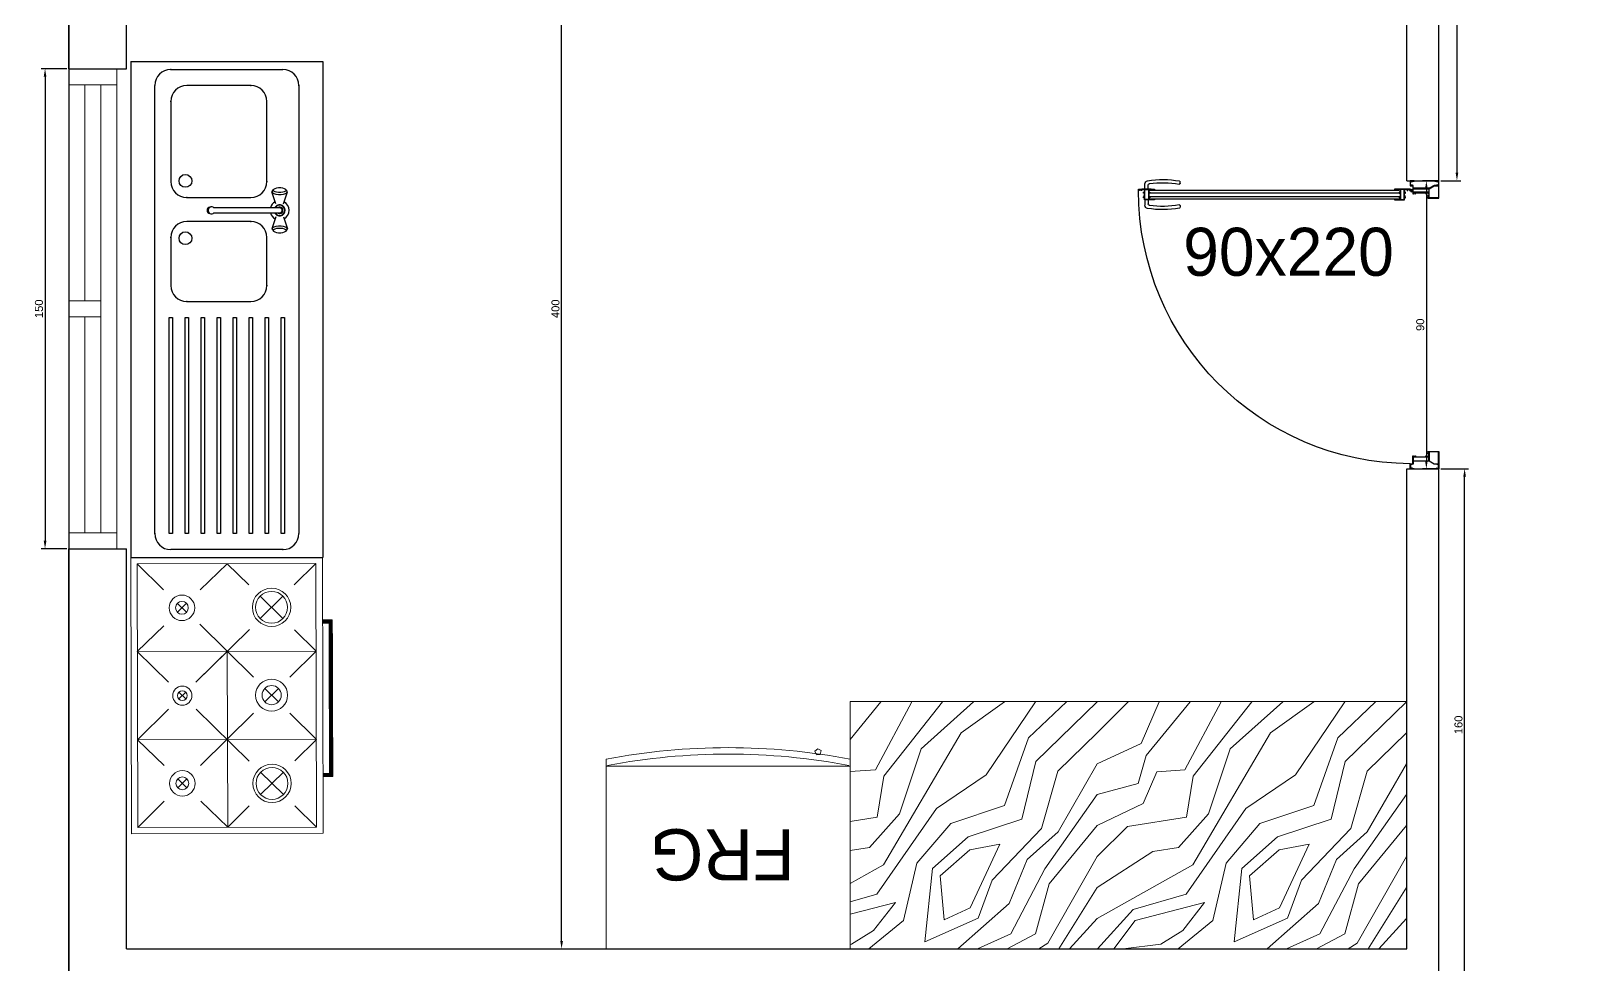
# Model space of a CAD drawing. Header units: millimetres. Extents: x -3817 to 5248, y 289 to 3424.
# Drawn here: x 1552.4 to 2037.2, y 1747.1 to 2038.9 of the extents above; entities that cross this region are included whole.
import ezdxf

# ---------------------------------------------------------------- set-up
doc = ezdxf.new("R2010")
doc.units = ezdxf.units.MM
for name, color, linetype, lineweight in [('1 Amenagament', 8, 'Continuous', 9), ('1 FENETRES', 191, 'Continuous', 15), ('1 Porte', 30, 'Continuous', 25), ('AMENAGEMENT', 8, 'Continuous', 9), ('FENETRE', 191, 'Continuous', 5), ('PORTES', 30, 'Continuous', 25), ('SANITAIRES', 4, 'Continuous', 25)]:
    doc.layers.add(name, color=color, linetype=linetype, lineweight=lineweight)
doc.styles.add('GENERATED_STYLE_2', font='GOTHIC.TTF')
doc.styles.get("Standard").update_dxf_attribs({"font": 'arial.ttf'})
doc.dimstyles.new('ISO-25', dxfattribs={"dimtxt": 2.5, "dimasz": 2.5, "dimexe": 1.25, "dimexo": 0.625, "dimtad": 1, "dimtxsty": 'Standard', "dimcen": 2.5, "dimadec": 0, "dimazin": 0, "dimtfac": 1, "dimtmove": 0, "dimatfit": 3, "dimfxl": 1, "dimarcsym": 0})

# ---------------------------------------------------------------- blocks, each defined once
blk = doc.blocks.new('gf')
at = {"layer": '1 Porte', "ltscale": 3}
for p, q in [((-96.5316, -38.6274), (-96.5127, -38.6086)), ((-96.519, -38.6149), (-96.5294, -38.6045)), ((-96.5249, -38.6246), (-97.0161, -39.1159)), ((-97.0101, -39.122), (-96.5188, -38.6307)), ((-97.0028, -39.1293), (-96.5115, -38.638)), ((-96.9986, -39.1335), (-96.5073, -38.6422)), ((-96.5253, -38.6212), (-96.533, -38.6134)), ((-96.504, -38.6424), (-96.4963, -38.6502)), ((-96.4977, -38.6362), (-96.4873, -38.6466)), ((-96.5995, -38.6726), (-96.6026, -38.6695)), ((-96.5556, -38.7166), (-96.5526, -38.7197)), ((-97.0644, -39.1272), (-97.0563, -39.119)), ((-97.0635, -39.1281), (-97.0644, -39.1272)), ((-97.0593, -39.124), (-97.0635, -39.1281)), ((-97.0584, -39.1249), (-97.0593, -39.124)), ((-97.0563, -39.1209), (-97.0584, -39.123)), ((-97.0584, -39.123), (-97.0574, -39.124)), ((-97.0574, -39.124), (-97.0584, -39.1249)), ((-97.0563, -39.119), (-97.0462, -39.1291)), ((-97.0481, -39.1291), (-97.0563, -39.1209)), ((-97.0462, -39.1291), (-97.0514, -39.1342)), ((-97.0502, -39.1312), (-97.0481, -39.1291)), ((-97.1128, -39.1756), (-97.1047, -39.1674)), ((-97.1037, -39.1684), (-97.1079, -39.1725)), ((-97.1047, -39.1674), (-97.1037, -39.1684)), ((-97.0946, -39.1756), (-97.0792, -39.1715)), ((-97.0792, -39.1715), (-97.0475, -39.1399)), ((-97.0465, -39.1408), (-97.0773, -39.1715)), ((-97.0773, -39.1715), (-97.0704, -39.1785)), ((-97.0704, -39.1785), (-97.0396, -39.1477)), ((-97.0433, -39.1533), (-97.0646, -39.1746)), ((-97.0532, -39.1342), (-97.0512, -39.1322)), ((-97.0475, -39.1399), (-97.0532, -39.1342)), ((-97.0521, -39.1312), (-97.0512, -39.1303)), ((-97.0512, -39.1322), (-97.0521, -39.1312)), ((-97.0514, -39.1342), (-97.0359, -39.1497)), ((-97.0512, -39.1303), (-97.0502, -39.1312)), ((-97.0512, -39.1322), (-97.0512, -39.1322)), ((-97.0396, -39.1477), (-97.0465, -39.1408)), ((-97.0414, -39.1552), (-97.0433, -39.1533)), ((-97.0387, -39.1487), (-97.0425, -39.1525)), ((-97.0387, -39.1487), (-97.0425, -39.1525)), ((-97.0425, -39.1525), (-97.0415, -39.1534)), ((-97.0375, -39.1437), (-97.042, -39.1391)), ((-97.042, -39.1437), (-97.0375, -39.1391)), ((-97.0415, -39.1534), (-97.0406, -39.1525)), ((-97.0397, -39.1535), (-97.0414, -39.1552)), ((-97.0406, -39.1525), (-97.0397, -39.1535)), ((-97.0403, -39.1363), (-97.0375, -39.1391)), ((-97.0377, -39.1496), (-97.0387, -39.1487)), ((-97.0387, -39.1487), (-97.0387, -39.1487)), ((-97.0387, -39.1506), (-97.0377, -39.1496)), ((-97.0377, -39.1515), (-97.0387, -39.1506)), ((-97.0359, -39.1497), (-97.0377, -39.1515)), ((-97.0356, -39.1372), (-97.0375, -39.1391)), ((-96.9969, -39.1319), (-97.0014, -39.1363)), ((-97.0786, -39.2098), (-97.1128, -39.1756)), ((-97.1088, -39.1735), (-97.1109, -39.1756)), ((-97.1109, -39.1756), (-97.1028, -39.1838)), ((-97.1079, -39.1744), (-97.1088, -39.1735)), ((-97.1079, -39.1725), (-97.1069, -39.1735)), ((-97.1069, -39.1735), (-97.1079, -39.1744)), ((-97.1028, -39.1838), (-97.1006, -39.1816)), ((-97.1016, -39.1807), (-97.1006, -39.1797)), ((-97.1006, -39.1816), (-97.1016, -39.1807)), ((-97.1006, -39.1797), (-97.0997, -39.1807)), ((-97.0997, -39.1807), (-97.0946, -39.1756)), ((-97.0569, -39.1882), (-97.0786, -39.2098)), ((-97.0655, -39.1755), (-97.0694, -39.1794)), ((-97.0694, -39.1794), (-97.0685, -39.1803)), ((-97.0685, -39.1803), (-97.0675, -39.1794)), ((-97.0675, -39.1794), (-97.0666, -39.1803)), ((-97.0666, -39.1803), (-97.0675, -39.1813)), ((-97.0675, -39.1813), (-97.0639, -39.1849)), ((-97.0636, -39.1773), (-97.0655, -39.1755)), ((-97.0646, -39.1746), (-97.0636, -39.1756)), ((-97.0639, -39.1849), (-97.062, -39.1831)), ((-97.0636, -39.1756), (-97.0627, -39.1747)), ((-97.0618, -39.1756), (-97.0636, -39.1773)), ((-97.062, -39.1849), (-97.0629, -39.1859)), ((-97.0629, -39.1859), (-97.0597, -39.1891)), ((-97.0627, -39.1747), (-97.0618, -39.1756)), ((-97.062, -39.1831), (-97.062, -39.1831)), ((-97.062, -39.1831), (-97.0601, -39.1849)), ((-97.061, -39.1859), (-97.062, -39.1849)), ((-97.0601, -39.1849), (-97.061, -39.1859)), ((-97.0597, -39.1872), (-97.0588, -39.1863)), ((-97.0588, -39.1882), (-97.0597, -39.1872)), ((-97.0597, -39.1891), (-97.0588, -39.1882)), ((-97.0588, -39.1863), (-97.0569, -39.1882)), ((-96.5597, -39.6853), (-96.5814, -39.707)), ((-96.5607, -39.6882), (-96.5597, -39.6872)), ((-96.5574, -39.6914), (-96.5607, -39.6882)), ((-96.5578, -39.6872), (-96.5597, -39.6853)), ((-96.5597, -39.6872), (-96.5588, -39.6882)), ((-96.5588, -39.6882), (-96.5578, -39.6872)), ((-96.5565, -39.6885), (-96.5574, -39.6895)), ((-96.5574, -39.6895), (-96.5565, -39.6904)), ((-96.5546, -39.6904), (-96.5565, -39.6885)), ((-96.55, -39.6988), (-96.5193, -39.6681)), ((-96.5249, -39.6718), (-96.5461, -39.693)), ((-96.5123, -39.675), (-96.5431, -39.7057)), ((-96.5431, -39.7076), (-96.5114, -39.676)), ((-96.525, -39.6682), (-96.5267, -39.6699)), ((-96.5267, -39.6699), (-96.5249, -39.6718)), ((-96.5241, -39.6691), (-96.525, -39.6682)), ((-96.5249, -39.67), (-96.5241, -39.6691)), ((-96.524, -39.6709), (-96.5249, -39.67)), ((-96.5202, -39.6671), (-96.524, -39.6709)), ((-96.5202, -39.6671), (-96.524, -39.6709)), ((-96.5212, -39.6644), (-96.523, -39.6662)), ((-96.523, -39.6662), (-96.5221, -39.6671)), ((-96.5221, -39.6671), (-96.5211, -39.6662)), ((-96.5058, -39.6798), (-96.5212, -39.6644)), ((-96.5211, -39.6662), (-96.5202, -39.6671)), ((-96.5202, -39.6671), (-96.5202, -39.6671)), ((-96.5193, -39.6681), (-96.5123, -39.675)), ((-96.5114, -39.676), (-96.5057, -39.6816)), ((-96.5006, -39.6747), (-96.5058, -39.6798)), ((-96.5057, -39.6816), (-96.5037, -39.6796)), ((-96.5037, -39.6796), (-96.5037, -39.6796)), ((-96.5037, -39.6796), (-96.5028, -39.6806)), ((-96.5028, -39.6806), (-96.5018, -39.6796)), ((-96.5027, -39.6787), (-96.5006, -39.6766)), ((-96.5018, -39.6796), (-96.5027, -39.6787)), ((-96.4905, -39.6847), (-96.5006, -39.6747)), ((-96.5006, -39.6766), (-96.4924, -39.6847)), ((-96.4955, -39.6878), (-96.4997, -39.692)), ((-96.4987, -39.6929), (-96.4905, -39.6847)), ((-96.4955, -39.6859), (-96.4965, -39.6869)), ((-96.4965, -39.6869), (-96.4955, -39.6878)), ((-96.4946, -39.6869), (-96.4955, -39.6859)), ((-96.4924, -39.6847), (-96.4946, -39.6869)), ((-96.5814, -39.707), (-96.5471, -39.7413)), ((-96.5565, -39.6904), (-96.5574, -39.6914)), ((-96.5565, -39.6923), (-96.5546, -39.6904)), ((-96.5528, -39.696), (-96.5565, -39.6923)), ((-96.5553, -39.7312), (-96.5532, -39.7291)), ((-96.5471, -39.7394), (-96.5553, -39.7312)), ((-96.5546, -39.6904), (-96.5546, -39.6904)), ((-96.5532, -39.7291), (-96.5522, -39.73)), ((-96.5519, -39.695), (-96.5528, -39.696)), ((-96.5522, -39.7281), (-96.5471, -39.723)), ((-96.5513, -39.7291), (-96.5522, -39.7281)), ((-96.5522, -39.73), (-96.5513, -39.7291)), ((-96.551, -39.696), (-96.5519, -39.695)), ((-96.5519, -39.6969), (-96.551, -39.696)), ((-96.551, -39.6979), (-96.5519, -39.6969)), ((-96.547, -39.6939), (-96.551, -39.6979)), ((-96.5431, -39.7057), (-96.55, -39.6988)), ((-96.5472, -39.6903), (-96.5489, -39.692)), ((-96.5489, -39.692), (-96.547, -39.6939)), ((-96.5462, -39.6912), (-96.5472, -39.6903)), ((-96.5471, -39.6921), (-96.5462, -39.6912)), ((-96.5461, -39.693), (-96.5471, -39.6921)), ((-96.5471, -39.723), (-96.5431, -39.7076)), ((-96.5399, -39.7322), (-96.5441, -39.7363)), ((-96.539, -39.7331), (-96.5399, -39.7322)), ((-96.4997, -39.692), (-96.4987, -39.6929)), ((-96.5471, -39.7413), (-96.539, -39.7331)), ((-96.545, -39.7373), (-96.5471, -39.7394)), ((-96.545, -39.7354), (-96.5459, -39.7363)), ((-96.5459, -39.7363), (-96.545, -39.7373)), ((-96.5441, -39.7363), (-96.545, -39.7354))]:
    blk.add_line(p, q, dxfattribs=at)
for points in [[(-96.5175, -38.6541), (-96.5167, -38.6549), (-96.4968, -38.6351), (-96.5009, -38.6311), (-96.499, -38.6292), (-96.5009, -38.6273), (-96.5018, -38.6282), (-96.5009, -38.6292), (-96.5018, -38.6301), (-96.5043, -38.6277), (-96.5033, -38.6267), (-96.5043, -38.6258), (-96.5052, -38.6267), (-96.511, -38.6209), (-96.5101, -38.6199), (-96.5091, -38.6209), (-96.5082, -38.6199), (-96.51, -38.6181), (-96.5119, -38.62), (-96.5171, -38.6148), (-96.5171, -38.6148), (-96.5122, -38.61), (-96.5103, -38.6119), (-96.5084, -38.61), (-96.5094, -38.6091), (-96.5103, -38.61), (-96.5113, -38.6091), (-96.5064, -38.6042), (-96.5055, -38.6052), (-96.5064, -38.6061), (-96.5055, -38.607), (-96.5036, -38.6052), (-96.5055, -38.6033), (-96.5064, -38.6023), (-96.5379, -38.6337), (-96.5369, -38.6347), (-96.5294, -38.6272), (-96.5285, -38.6281), (-96.5274, -38.627), (-96.5283, -38.6261)], [(-96.5285, -38.6262), (-96.5259, -38.6236), (-96.5207, -38.6288), (-96.5226, -38.6307), (-96.5208, -38.6325), (-96.5198, -38.6316), (-96.5208, -38.6306), (-96.5198, -38.6297), (-96.5116, -38.638), (-96.5106, -38.6389), (-96.5116, -38.6398), (-96.5125, -38.6389), (-96.5134, -38.6398), (-96.5116, -38.6417), (-96.5097, -38.6398), (-96.5065, -38.643), (-96.5091, -38.6456), (-96.51, -38.6448), (-96.5109, -38.6457), (-96.51, -38.6466), (-96.51, -38.6466), (-96.5175, -38.6541)], [(-96.9885, -39.1252), (-96.9877, -39.1261), (-97.0075, -39.1459), (-97.0116, -39.1419), (-97.0135, -39.1437), (-97.0154, -39.1419), (-97.0144, -39.1409), (-97.0135, -39.1419), (-97.0125, -39.1409), (-97.015, -39.1385), (-97.0159, -39.1394), (-97.0169, -39.1385), (-97.0159, -39.1375), (-97.0218, -39.1317), (-97.0227, -39.1326), (-97.0218, -39.1336), (-97.0227, -39.1345), (-97.0245, -39.1327), (-97.0226, -39.1308), (-97.0278, -39.1257), (-97.0278, -39.1257), (-97.0326, -39.1305), (-97.0307, -39.1324), (-97.0326, -39.1343), (-97.0336, -39.1333), (-97.0326, -39.1324), (-97.0336, -39.1314), (-97.0384, -39.1363), (-97.0375, -39.1372), (-97.0365, -39.1363), (-97.0356, -39.1372), (-97.0375, -39.1391), (-97.0394, -39.1372), (-97.0403, -39.1363), (-97.0089, -39.1049), (-97.0079, -39.1058), (-97.0154, -39.1133), (-97.0145, -39.1143), (-97.0156, -39.1153), (-97.0165, -39.1144)], [(-97.0164, -39.1143), (-97.019, -39.1169), (-97.0138, -39.122), (-97.0119, -39.1201), (-97.0101, -39.122), (-97.0111, -39.1229), (-97.012, -39.122), (-97.0129, -39.1229), (-97.0047, -39.1312), (-97.0037, -39.1321), (-97.0028, -39.1312), (-97.0037, -39.1302), (-97.0028, -39.1293), (-97.0009, -39.1312), (-97.0028, -39.1331), (-96.9996, -39.1363), (-96.997, -39.1337), (-96.9979, -39.1328), (-96.9969, -39.1319), (-96.9961, -39.1327), (-96.9961, -39.1327), (-96.9885, -39.1252)]]:
    blk.add_lwpolyline(points, dxfattribs=at)
for points in [[(-96.5249, -38.6227), (-96.5056, -38.6421), (-96.4986, -38.6352), (-96.518, -38.6158)], [(-97.0199, -39.1178), (-97.0005, -39.1372), (-97.0075, -39.1441), (-97.0268, -39.1247)], [(-97.1018, -39.1847), (-97.0786, -39.208), (-97.0607, -39.19), (-97.0782, -39.1725), (-97.0935, -39.1764)], [(-96.5563, -39.7303), (-96.5795, -39.707), (-96.5616, -39.6891), (-96.544, -39.7067), (-96.5479, -39.7219)]]:
    blk.add_lwpolyline(points, close=True, dxfattribs=at)
blk.add_circle((-97.0397, -39.1414), 0.0032, dxfattribs=at)
for centre, radius, start, end in [((-96.3809, -38.8224), 0.2711, 126.1688, 144.9376), ((-96.5357, -38.6107), 0.00889, 44.9431, 126.1688), ((-96.5362, -38.6165), 0.00444, 44.9431, 127.2808), ((-96.3746, -38.8287), 0.2711, 127.2808, 144.7734), ((-96.4994, -38.6533), 0.00444, 322.6053, 44.9431), ((-96.4936, -38.6529), 0.00889, 323.7174, 44.9431), ((-96.601, -38.668), 0.00222, 144.9376, 224.9431), ((-96.5979, -38.6711), 0.00222, 224.9431, 324.7734), ((-96.7113, -38.4914), 0.2711, 305.1127, 322.6053), ((-96.705, -38.4977), 0.2711, 304.9486, 323.7174), ((-96.5541, -38.715), 0.00222, 125.1127, 224.9431), ((-96.551, -38.7181), 0.00222, 224.9431, 304.9486)]:
    blk.add_arc(centre, radius, start, end, dxfattribs=at)
at = {"layer": '1 Porte'}
blk.add_arc((-97.0397, -39.1414), 0.7583, 315.3058, 45.0055, dxfattribs=at)
blk = doc.blocks.new('ghtrfgh')
at = {"layer": 'SANITAIRES'}
for p, q in [((9964.55, 4310.26), (9964.55, 4155.26)), ((9964.55, 4310.26), (10024.55, 4310.26)), ((10024.55, 4310.26), (10024.55, 4155.26)), ((9977.05, 4307.76), (10012.05, 4307.76)), ((9972.05, 4162.76), (9972.05, 4302.76)), ((10002.05, 4302.76), (9982.05, 4302.76)), ((10017.05, 4302.76), (10017.05, 4162.76)), ((9977.05, 4297.76), (9977.05, 4272.76)), ((10007.05, 4272.76), (10007.05, 4297.76)), ((9982.05, 4267.76), (10002.05, 4267.76)), ((10008.8, 4269.8), (10008.65, 4269.51)), ((10008.65, 4269.51), (10008.8, 4269.23)), ((10009.85, 4265.77), (10008.65, 4269.51)), ((10008.8, 4269.8), (10009.17, 4270.31)), ((10008.8, 4269.23), (10009.21, 4268.99)), ((10009.17, 4270.31), (10009.05, 4270.08)), ((10009.05, 4270.08), (10009.17, 4269.84)), ((10009.52, 4270.52), (10009.17, 4270.31)), ((10009.17, 4269.84), (10009.52, 4269.64)), ((10009.21, 4268.99), (10009.85, 4268.8)), ((10010.05, 4270.67), (10009.52, 4270.52)), ((10009.52, 4269.64), (10010.05, 4269.49)), ((10009.85, 4268.8), (10010.64, 4268.71)), ((10010.71, 4270.75), (10010.05, 4270.67)), ((10010.05, 4269.49), (10010.71, 4269.4)), ((10010.64, 4268.71), (10011.47, 4268.71)), ((10011.4, 4270.75), (10010.71, 4270.75)), ((10010.71, 4269.4), (10011.4, 4269.4)), ((10012.05, 4270.67), (10011.4, 4270.75)), ((10011.4, 4269.4), (10012.05, 4269.49)), ((10011.47, 4268.71), (10012.25, 4268.8)), ((10012.59, 4270.52), (10012.05, 4270.67)), ((10012.05, 4269.49), (10012.59, 4269.64)), ((10012.25, 4268.8), (10012.89, 4268.99)), ((10012.26, 4265.77), (10013.45, 4269.51)), ((10012.93, 4270.31), (10012.59, 4270.52)), ((10012.59, 4269.64), (10012.93, 4269.84)), ((10012.89, 4268.99), (10013.31, 4269.23)), ((10013.05, 4270.08), (10012.93, 4270.31)), ((10013.31, 4269.8), (10012.93, 4270.31)), ((10012.93, 4269.84), (10013.05, 4270.08)), ((10013.45, 4269.51), (10013.31, 4269.8)), ((10013.31, 4269.23), (10013.45, 4269.51)), ((9988.44, 4264.1), (9988.38, 4263.76)), ((9988.38, 4263.76), (9988.44, 4263.41)), ((9988.61, 4264.4), (9988.44, 4264.1)), ((9988.44, 4263.41), (9988.61, 4263.11)), ((9988.87, 4264.62), (9988.61, 4264.4)), ((9988.61, 4263.11), (9988.87, 4262.89)), ((9988.75, 4264.13), (9988.69, 4263.76)), ((9988.69, 4263.76), (9988.75, 4263.38)), ((9988.94, 4264.46), (9988.75, 4264.13)), ((9988.75, 4263.38), (9988.94, 4263.05)), ((9989.18, 4264.74), (9988.87, 4264.62)), ((9988.87, 4262.89), (9989.18, 4262.77)), ((9989.22, 4264.71), (9988.94, 4264.46)), ((9988.94, 4263.05), (9989.22, 4262.8)), ((9989.18, 4264.74), (9989.57, 4264.84)), ((9989.18, 4262.77), (9989.57, 4262.67)), ((9989.57, 4264.84), (9989.22, 4264.71)), ((9989.22, 4262.8), (9989.57, 4262.67)), ((9989.94, 4264.84), (9989.57, 4264.84)), ((9989.57, 4262.67), (9989.94, 4262.67)), ((9990.29, 4264.71), (9989.94, 4264.84)), ((9989.94, 4262.67), (9990.29, 4262.8)), ((9990.49, 4264.54), (9990.29, 4264.71)), ((9990.29, 4262.8), (9990.49, 4262.97)), ((10011.19, 4264.54), (9990.49, 4264.54)), ((9990.49, 4262.97), (10011.19, 4262.97)), ((10009.85, 4261.75), (10008.65, 4258)), ((10009.75, 4264.85), (10009.58, 4264.54)), ((10009.58, 4262.97), (10009.75, 4262.66)), ((10009.83, 4264.78), (10009.69, 4264.54)), ((10009.69, 4262.97), (10009.83, 4262.73)), ((10010.2, 4265.23), (10009.75, 4264.85)), ((10009.75, 4262.66), (10010.2, 4262.28)), ((10010.25, 4265.14), (10009.83, 4264.78)), ((10009.83, 4262.73), (10010.25, 4262.37)), ((10010.76, 4265.43), (10010.2, 4265.23)), ((10010.2, 4262.28), (10010.76, 4262.08)), ((10010.78, 4265.33), (10010.25, 4265.14)), ((10010.25, 4262.37), (10010.78, 4262.18)), ((10010.55, 4264.62), (10010.46, 4264.54)), ((10010.46, 4262.97), (10010.55, 4262.89)), ((10010.88, 4264.74), (10010.55, 4264.62)), ((10010.55, 4262.89), (10010.88, 4262.77)), ((10011.35, 4265.43), (10010.76, 4265.43)), ((10010.76, 4262.08), (10011.35, 4262.08)), ((10011.33, 4265.33), (10010.78, 4265.33)), ((10010.78, 4262.18), (10011.33, 4262.18)), ((10011.23, 4264.74), (10010.88, 4264.74)), ((10010.88, 4262.77), (10011.23, 4262.77)), ((10011.45, 4264.45), (10011.19, 4264.54)), ((10011.19, 4262.97), (10011.45, 4263.06)), ((10011.55, 4264.62), (10011.23, 4264.74)), ((10011.23, 4262.77), (10011.55, 4262.89)), ((10011.85, 4265.14), (10011.33, 4265.33)), ((10011.33, 4262.18), (10011.85, 4262.37)), ((10011.9, 4265.23), (10011.35, 4265.43)), ((10011.35, 4262.08), (10011.9, 4262.28)), ((10011.67, 4264.27), (10011.45, 4264.45)), ((10011.45, 4263.06), (10011.67, 4263.24)), ((10011.82, 4264.4), (10011.55, 4264.62)), ((10011.55, 4262.89), (10011.82, 4263.11)), ((10011.81, 4264.03), (10011.67, 4264.27)), ((10011.67, 4263.24), (10011.81, 4263.48)), ((10011.85, 4263.76), (10011.81, 4264.03)), ((10011.81, 4263.48), (10011.85, 4263.76)), ((10011.99, 4264.1), (10011.82, 4264.4)), ((10011.82, 4263.11), (10011.99, 4263.41)), ((10012.28, 4264.78), (10011.85, 4265.14)), ((10011.85, 4262.37), (10012.28, 4262.73)), ((10012.36, 4264.85), (10011.9, 4265.23)), ((10011.9, 4262.28), (10012.36, 4262.66)), ((10012.05, 4263.76), (10011.99, 4264.1)), ((10011.99, 4263.41), (10012.05, 4263.76)), ((10012.26, 4261.75), (10013.45, 4258)), ((10012.56, 4264.3), (10012.28, 4264.78)), ((10012.28, 4262.73), (10012.56, 4263.21)), ((10012.65, 4264.34), (10012.36, 4264.85)), ((10012.36, 4262.66), (10012.65, 4263.17)), ((10012.65, 4263.76), (10012.56, 4264.3)), ((10012.56, 4263.21), (10012.65, 4263.76)), ((10012.75, 4263.76), (10012.65, 4264.34)), ((10012.65, 4263.17), (10012.75, 4263.76)), ((10002.05, 4260.26), (9982.05, 4260.26)), ((10008.8, 4258.28), (10008.65, 4258)), ((10008.65, 4258), (10008.8, 4257.72)), ((10009.21, 4258.52), (10008.8, 4258.28)), ((10008.8, 4257.72), (10009.17, 4257.2)), ((10009.17, 4257.67), (10009.05, 4257.43)), ((10009.05, 4257.43), (10009.17, 4257.2)), ((10009.52, 4257.87), (10009.17, 4257.67)), ((10009.17, 4257.2), (10009.52, 4256.99)), ((10009.85, 4258.71), (10009.21, 4258.52)), ((10010.05, 4258.03), (10009.52, 4257.87)), ((10009.52, 4256.99), (10010.05, 4256.84)), ((10010.64, 4258.81), (10009.85, 4258.71)), ((10010.71, 4258.11), (10010.05, 4258.03)), ((10010.05, 4256.84), (10010.71, 4256.76)), ((10011.47, 4258.81), (10010.64, 4258.81)), ((10011.4, 4258.11), (10010.71, 4258.11)), ((10010.71, 4256.76), (10011.4, 4256.76)), ((10012.05, 4258.03), (10011.4, 4258.11)), ((10011.4, 4256.76), (10012.05, 4256.84)), ((10012.25, 4258.71), (10011.47, 4258.81)), ((10012.59, 4257.87), (10012.05, 4258.03)), ((10012.05, 4256.84), (10012.59, 4256.99)), ((10012.89, 4258.52), (10012.25, 4258.71)), ((10012.93, 4257.67), (10012.59, 4257.87)), ((10012.59, 4256.99), (10012.93, 4257.2)), ((10013.31, 4258.28), (10012.89, 4258.52)), ((10013.31, 4257.72), (10012.93, 4257.2)), ((10013.05, 4257.43), (10012.93, 4257.67)), ((10012.93, 4257.2), (10013.05, 4257.43)), ((10013.45, 4258), (10013.31, 4258.28)), ((10013.31, 4257.72), (10013.45, 4258)), ((9977.05, 4255.26), (9977.05, 4240.26)), ((10007.05, 4240.26), (10007.05, 4255.26)), ((9982.05, 4235.26), (10002.05, 4235.26)), ((9976.55, 4230.26), (9977.55, 4230.26)), ((9976.55, 4162.76), (9976.55, 4230.26)), ((9977.55, 4230.26), (9977.55, 4162.76)), ((9981.55, 4230.26), (9982.55, 4230.26)), ((9981.55, 4162.76), (9981.55, 4230.26)), ((9982.55, 4230.26), (9982.55, 4162.76)), ((9986.55, 4230.26), (9987.55, 4230.26)), ((9986.55, 4162.76), (9986.55, 4230.26)), ((9987.55, 4230.26), (9987.55, 4162.76)), ((9991.55, 4162.76), (9991.55, 4230.26)), ((9991.55, 4230.26), (9992.55, 4230.26)), ((9992.55, 4230.26), (9992.55, 4162.76)), ((9996.55, 4162.76), (9996.55, 4230.26)), ((9996.55, 4230.26), (9997.55, 4230.26)), ((9997.55, 4230.26), (9997.55, 4162.76)), ((10001.55, 4230.26), (10002.55, 4230.26)), ((10001.55, 4162.76), (10001.55, 4230.26)), ((10002.55, 4230.26), (10002.55, 4162.76)), ((10006.55, 4230.26), (10007.55, 4230.26)), ((10006.55, 4162.76), (10006.55, 4230.26)), ((10007.55, 4230.26), (10007.55, 4162.76)), ((10011.55, 4162.76), (10011.55, 4230.26)), ((10011.55, 4230.26), (10012.55, 4230.26)), ((10012.55, 4230.26), (10012.55, 4162.76)), ((9977.55, 4162.76), (9976.55, 4162.76)), ((9982.55, 4162.76), (9981.55, 4162.76)), ((9987.55, 4162.76), (9986.55, 4162.76)), ((9992.55, 4162.76), (9991.55, 4162.76)), ((9997.55, 4162.76), (9996.55, 4162.76)), ((10002.55, 4162.76), (10001.55, 4162.76)), ((10007.55, 4162.76), (10006.55, 4162.76)), ((10012.55, 4162.76), (10011.55, 4162.76)), ((9964.55, 4155.26), (10024.55, 4155.26)), ((10012.05, 4157.76), (9977.05, 4157.76))]:
    blk.add_line(p, q, dxfattribs=at)
for centre in [(9981.61, 4272.96), (9981.61, 4255.05)]:
    blk.add_circle(centre, 2, dxfattribs=at)
for centre, radius, start, end in [((9977.05, 4302.76), 5, 90, 180), ((10012.05, 4302.76), 5, 0, 90), ((9982.05, 4297.76), 5, 90, 180), ((10002.05, 4297.76), 5, 0, 90), ((9982.05, 4272.76), 5, 180, 270), ((10002.05, 4272.76), 5, 270, 0), ((10011.05, 4263.76), 3, 117.9765, 164.7747), ((10011.05, 4263.76), 3, 297.9765, 62.0235), ((10011.05, 4263.76), 3, 195.2253, 242.0235), ((9982.05, 4255.26), 5, 90, 180), ((10002.05, 4255.26), 5, 0, 90), ((9982.05, 4240.26), 5, 180, 270), ((10002.05, 4240.26), 5, 270, 0), ((9977.05, 4162.76), 5, 180, 270), ((10012.05, 4162.76), 5, 270, 0)]:
    blk.add_arc(centre, radius, start, end, dxfattribs=at)
for p in [(9977.05, 4307.76), (10002.05, 4302.76), (10017.05, 4302.76), (9977.05, 4297.76), (10007.05, 4272.76), (9982.05, 4267.76), (10002.05, 4260.26), (9977.05, 4255.26), (10007.05, 4240.26), (9982.05, 4235.26), (9972.05, 4162.76), (10012.05, 4157.76)]:
    blk.add_point(p, dxfattribs=at)
blk = doc.blocks.new('cui')
at = {"layer": 'AMENAGEMENT'}
h = blk.add_hatch(dxfattribs=at)
h.set_pattern_fill('ANSI31', color=256, scale=0.0005, style=0)
h.set_pattern_definition([(45, (-1.014556616, -0.32473939), (-4.4194174e-05, 4.4194174e-05), [])])
h.paths.add_polyline_path([(-0.6579, -0.62), (-0.6579, -0.6), (-0.6679, -0.6), (-0.6679, -0.63), (-0.1774, -0.63), (-0.1774, -0.6), (-0.1874, -0.6), (-0.1874, -0.62)])
for p, q in [((-0.8643, 0), (-0.8643, -0.6)), ((-0.8643, 0), (0, 0)), ((0, 0), (0, -0.6)), ((-0.8446, -0.0193), (-0.8446, -0.5793)), ((-0.8446, -0.0193), (-0.763, -0.1024)), ((-0.8446, -0.0193), (-0.0198, -0.0193)), ((-0.6511, -0.1022), (-0.5703, -0.0193)), ((-0.5703, -0.0193), (-0.5703, -0.5793)), ((-0.5703, -0.0193), (-0.4742, -0.1172)), ((-0.2941, -0.0193), (-0.3901, -0.1171)), ((-0.3901, -0.1171), (-0.2941, -0.0193)), ((-0.2941, -0.0193), (-0.2941, -0.5793)), ((-0.2132, -0.1022), (-0.2941, -0.0193)), ((-0.0198, -0.0193), (-0.1014, -0.1024)), ((-0.0198, -0.0193), (-0.0198, -0.5793)), ((-0.7209, -0.1738), (-0.693, -0.1452)), ((-0.7209, -0.1452), (-0.6929, -0.1738)), ((-0.1434, -0.1452), (-0.1714, -0.1738)), ((-0.1435, -0.1738), (-0.1714, -0.1452)), ((-0.4427, -0.1493), (-0.4216, -0.1707)), ((-0.4216, -0.1493), (-0.4426, -0.1707)), ((-0.4426, -0.1707), (-0.4216, -0.1493)), ((-0.8446, -0.3009), (-0.7627, -0.2168)), ((-0.6554, -0.215), (-0.4892, -0.3827)), ((-0.639, -0.371), (-0.4741, -0.2028)), ((-0.4741, -0.2028), (-0.5703, -0.3009)), ((-0.3901, -0.2028), (-0.2267, -0.3686)), ((-0.2135, -0.2166), (-0.3769, -0.3824)), ((-0.0198, -0.3009), (-0.1016, -0.2168)), ((-0.7778, -0.3687), (-0.8446, -0.3009)), ((-0.5703, -0.3009), (-0.0198, -0.3009)), ((-0.0865, -0.3687), (-0.0198, -0.3009)), ((-0.6726, -0.4756), (-0.7428, -0.4043)), ((-0.6727, -0.4043), (-0.7427, -0.4757)), ((-0.454, -0.4182), (-0.4118, -0.4608)), ((-0.4119, -0.4181), (-0.4539, -0.4609)), ((-0.1917, -0.4043), (-0.1216, -0.4757)), ((-0.1917, -0.4756), (-0.1216, -0.4043)), ((-0.7778, -0.5113), (-0.8446, -0.5793)), ((-0.5703, -0.5793), (-0.6375, -0.5112)), ((-0.489, -0.4966), (-0.5703, -0.5793)), ((-0.3766, -0.4963), (-0.2941, -0.5793)), ((-0.2941, -0.5793), (-0.2268, -0.5112)), ((-0.0866, -0.5113), (-0.0198, -0.5793)), ((-0.0198, -0.5793), (-0.8446, -0.5793)), ((0, -0.6), (-0.8643, -0.6)), ((-0.6943, -0.6), (-0.6943, -0.6)), ((-0.6943, -0.6), (-0.6943, -0.6)), ((-0.6943, -0.6), (-0.6943, -0.6)), ((-0.6943, -0.6), (-0.6943, -0.6)), ((-0.6679, -0.6), (-0.6679, -0.63)), ((-0.6679, -0.63), (-0.1774, -0.63)), ((-0.6579, -0.6), (-0.6579, -0.62)), ((-0.6579, -0.62), (-0.1874, -0.62)), ((-0.1874, -0.6), (-0.1874, -0.62)), ((-0.1774, -0.6), (-0.1774, -0.63))]:
    blk.add_line(p, q, dxfattribs=at)
for centre, radius in [((-0.7069, -0.1595), 0.04), ((-0.7069, -0.1595), 0.02), ((-0.4321, -0.16), 0.03), ((-0.4321, -0.16), 0.015), ((-0.1574, -0.1595), 0.04), ((-0.1574, -0.1595), 0.02), ((-0.7077, -0.44), 0.06), ((-0.1566, -0.44), 0.06), ((-0.7077, -0.44), 0.05), ((-0.4329, -0.4395), 0.05), ((-0.4329, -0.4395), 0.03), ((-0.1566, -0.44), 0.05)]:
    blk.add_circle(centre, radius, dxfattribs=at)
blk = doc.blocks.new('fri')
at = {"layer": '1 Amenagament'}
for p, q in [((7361.04, 5431.01), (7361.04, 5490.28)), ((7361.04, 5433.13), (7437.24, 5433.13))]:
    blk.add_line(p, q, dxfattribs=at)
blk.add_lwpolyline([(7372.07, 5428.53), (7371.59, 5429.61), (7370.4, 5429.49), (7370.16, 5428.32), (7371.19, 5427.73)], close=True, dxfattribs=at)
for radius in [202.36, 200.36]:
    blk.add_arc((7399.14, 5629.75), radius, 259.1475, 280.8525, dxfattribs=at)
at = {"layer": 'AMENAGEMENT'}
for p, q in [((7361.04, 5490.28), (7437.24, 5490.28)), ((7437.24, 5490.28), (7437.24, 5431.01))]:
    blk.add_line(p, q, dxfattribs=at)
blk = doc.blocks.new('150dd')
at = {"layer": '1 FENETRES'}
for p, q in [((8110.65, 63.15), (8110.65, -86.85)), ((8110.65, 63.15), (8125.65, 63.15)), ((8125.65, 63.15), (8125.65, -86.85)), ((8125.65, 58.15), (8110.65, 58.15)), ((8115.65, 58.15), (8115.65, -9.35)), ((8120.65, 58.15), (8120.65, -81.85)), ((8120.65, -9.35), (8110.65, -9.35)), ((8120.65, -14.35), (8110.65, -14.35)), ((8115.65, -14.35), (8115.65, -81.85)), ((8125.65, -81.85), (8110.65, -81.85)), ((8125.65, -86.85), (8110.65, -86.85))]:
    blk.add_line(p, q, dxfattribs=at)
blk = doc.blocks.new('*D99')
at = {"color": 0, "lineweight": -2, "transparency": 16777216}
for p, q in [((1563.59, 3424.13), (1274.99, 3424.13)), ((1276.24, 3421.63), (1276.24, 426.63)), ((1563.59, 424.13), (1274.99, 424.13))]:
    blk.add_line(p, q, dxfattribs=at)
at = {"color": 0, "transparency": 16777216}
for points in [[(1275.82, 3421.63), (1276.66, 3421.63), (1276.24, 3424.13)], [(1275.82, 426.63), (1276.66, 426.63), (1276.24, 424.13)]]:
    blk.add_solid(points, dxfattribs=at)
at = {"layer": 'Defpoints', "color": 0, "transparency": 16777216}
for p in [(1564.22, 3424.13), (1276.24, 424.13), (1564.22, 424.13)]:
    blk.add_point(p, dxfattribs=at)
at = {"color": 0, "transparency": 16777216, "insert": (1274.34, 1924.13), "char_height": 2.5, "attachment_point": 5, "rotation": 90}
blk.add_mtext('3000', dxfattribs=at)
blk = doc.blocks.new('*D115')
at = {"color": 0, "lineweight": -2, "transparency": 16777216}
for p, q in [((1582.84, 2152.13), (1719.4, 2152.13)), ((1718.15, 1754.63), (1718.15, 2149.63)), ((1582.84, 1752.13), (1719.4, 1752.13))]:
    blk.add_line(p, q, dxfattribs=at)
at = {"color": 0, "transparency": 16777216}
for points in [[(1717.74, 2149.63), (1718.57, 2149.63), (1718.15, 2152.13)], [(1717.74, 1754.63), (1718.57, 1754.63), (1718.15, 1752.13)]]:
    blk.add_solid(points, dxfattribs=at)
at = {"layer": 'Defpoints', "color": 0, "transparency": 16777216}
for p in [(1582.22, 2152.13), (1718.15, 2152.13), (1582.22, 1752.13)]:
    blk.add_point(p, dxfattribs=at)
at = {"color": 0, "transparency": 16777216, "insert": (1716.25, 1952.13), "char_height": 2.5, "attachment_point": 5, "rotation": 90}
blk.add_mtext('400', dxfattribs=at)
blk = doc.blocks.new('*D123')
at = {"color": 0, "lineweight": -2, "transparency": 16777216}
for p, q in [((1992.84, 2311.5), (1999.1, 2311.5)), ((1997.85, 2309), (1997.85, 1994.63)), ((1992.84, 1992.13), (1999.1, 1992.13))]:
    blk.add_line(p, q, dxfattribs=at)
at = {"color": 0, "transparency": 16777216}
for points in [[(1997.44, 2309), (1998.27, 2309), (1997.85, 2311.5)], [(1997.44, 1994.63), (1998.27, 1994.63), (1997.85, 1992.13)]]:
    blk.add_solid(points, dxfattribs=at)
at = {"layer": 'Defpoints', "color": 0, "transparency": 16777216}
for p in [(1992.22, 2311.5), (1992.22, 1992.13), (1997.85, 1992.13)]:
    blk.add_point(p, dxfattribs=at)
at = {"color": 0, "transparency": 16777216, "insert": (1995.73, 2151.82), "char_height": 2.5, "attachment_point": 5, "rotation": 90}
blk.add_mtext('319,37', dxfattribs=at)
blk = doc.blocks.new('*D124')
at = {"color": 0, "lineweight": -2, "transparency": 16777216}
for p, q in [((1992.84, 1902.13), (2001.5, 1902.13)), ((2000.25, 1744.63), (2000.25, 1899.63)), ((1992.84, 1742.13), (2001.5, 1742.13))]:
    blk.add_line(p, q, dxfattribs=at)
at = {"color": 0, "transparency": 16777216}
for points in [[(1999.83, 1899.63), (2000.67, 1899.63), (2000.25, 1902.13)], [(1999.83, 1744.63), (2000.67, 1744.63), (2000.25, 1742.13)]]:
    blk.add_solid(points, dxfattribs=at)
at = {"layer": 'Defpoints', "color": 0, "transparency": 16777216}
for p in [(1992.22, 1902.13), (2000.25, 1902.13), (1992.22, 1742.13)]:
    blk.add_point(p, dxfattribs=at)
at = {"color": 0, "transparency": 16777216, "insert": (1998.35, 1822.13), "char_height": 2.5, "attachment_point": 5, "rotation": 90}
blk.add_mtext('160', dxfattribs=at)
blk = doc.blocks.new('*D126')
at = {"color": 0, "lineweight": -2, "transparency": 16777216}
for p, q in [((1992.22, 1992.13), (1987.05, 1992.13)), ((1988.3, 1989.63), (1988.3, 1904.63)), ((1992.22, 1902.13), (1987.05, 1902.13))]:
    blk.add_line(p, q, dxfattribs=at)
at = {"color": 0, "transparency": 16777216}
for points in [[(1987.89, 1989.63), (1988.72, 1989.63), (1988.3, 1992.13)], [(1987.89, 1904.63), (1988.72, 1904.63), (1988.3, 1902.13)]]:
    blk.add_solid(points, dxfattribs=at)
at = {"layer": 'Defpoints', "color": 0, "transparency": 16777216}
for p in [(1992.84, 1992.13), (1988.3, 1902.13), (1992.84, 1902.13)]:
    blk.add_point(p, dxfattribs=at)
at = {"color": 0, "transparency": 16777216, "insert": (1986.4, 1947.13), "char_height": 2.5, "attachment_point": 5, "rotation": 90}
blk.add_mtext('90', dxfattribs=at)
blk = doc.blocks.new('*D128')
at = {"color": 0, "lineweight": -2, "transparency": 16777216}
for p, q in [((1563.59, 2027.13), (1555.54, 2027.13)), ((1556.79, 2024.63), (1556.79, 1879.63)), ((1563.59, 1877.13), (1555.54, 1877.13))]:
    blk.add_line(p, q, dxfattribs=at)
at = {"color": 0, "transparency": 16777216}
for points in [[(1556.38, 2024.63), (1557.21, 2024.63), (1556.79, 2027.13)], [(1556.38, 1879.63), (1557.21, 1879.63), (1556.79, 1877.13)]]:
    blk.add_solid(points, dxfattribs=at)
at = {"layer": 'Defpoints', "color": 0, "transparency": 16777216}
for p in [(1564.22, 2027.13), (1556.79, 1877.13), (1564.22, 1877.13)]:
    blk.add_point(p, dxfattribs=at)
at = {"color": 0, "transparency": 16777216, "insert": (1554.89, 1952.13), "char_height": 2.5, "attachment_point": 5, "rotation": 90}
blk.add_mtext('150', dxfattribs=at)

msp = doc.modelspace()

# ---------------------------------------------------------------- linework, layer by layer
for p, q in [((1564.219, 3424.129), (1564.219, 424.129)), ((1564.219, 2027.129), (1564.219, 2730.129)), ((1582.219, 2027.129), (1582.219, 2152.129)), ((1982.219, 1992.129), (1982.219, 2152.129)), ((1992.219, 1992.129), (1992.219, 2152.129)), ((1564.219, 2027.129), (1582.219, 2027.129)), ((1982.219, 1992.129), (1992.219, 1992.129)), ((1982.219, 1752.129), (1982.219, 1902.129)), ((1982.219, 1902.129), (1992.219, 1902.129)), ((1992.219, 1742.129), (1992.219, 1902.129)), ((1564.219, 424.129), (1564.219, 1877.129)), ((1564.219, 1877.129), (1582.219, 1877.129)), ((1582.219, 1752.129), (1582.219, 1877.129)), ((1582.219, 1752.129), (1982.219, 1752.129))]:
    msp.add_line(p, q)
at = {"layer": 'AMENAGEMENT'}
for p, q in [((1982.219, 1829.424), (1808.306, 1829.424)), ((1808.306, 1829.424), (1808.306, 1752.129)), ((1817.872, 1829.327), (1808.306, 1817.607)), ((1816.229, 1808.071), (1827.533, 1829.327)), ((1837.195, 1829.327), (1818.838, 1806.139)), ((1830.432, 1814.641), (1846.857, 1829.327)), ((1856.519, 1829.327), (1842.992, 1819.665)), ((1850.818, 1806.525), (1866.181, 1829.327)), ((1875.843, 1829.327), (1864.055, 1818.12)), ((1866.277, 1810.68), (1885.504, 1829.327)), ((1895.166, 1829.327), (1885.504, 1819.665)), ((1899.224, 1816.284), (1904.828, 1829.327)), ((1914.49, 1829.327), (1900.77, 1812.516)), ((1912.847, 1808.071), (1924.152, 1829.327)), ((1933.814, 1829.327), (1915.456, 1806.139)), ((1927.05, 1814.641), (1943.475, 1829.327)), ((1953.137, 1829.327), (1939.611, 1819.665)), ((1947.437, 1806.525), (1962.799, 1829.327)), ((1972.461, 1829.327), (1960.673, 1818.12)), ((1962.896, 1810.68), (1982.123, 1829.327)), ((1982.219, 1752.129), (1982.219, 1829.424)), ((1982.219, 1829.424), (1982.219, 1829.424)), ((1842.992, 1819.665), (1818.741, 1778.409)), ((1864.055, 1818.12), (1856.519, 1796.96)), ((1885.504, 1819.665), (1873.137, 1807.685)), ((1939.611, 1819.665), (1915.359, 1778.409)), ((1960.673, 1818.12), (1953.137, 1796.96)), ((1982.123, 1819.665), (1969.756, 1807.685)), ((1823.669, 1794.351), (1830.432, 1814.641)), ((1885.504, 1810.004), (1899.224, 1816.284)), ((1920.287, 1794.351), (1927.05, 1814.641)), ((1861.93, 1792.709), (1866.277, 1810.68)), ((1873.234, 1788.748), (1885.504, 1810.004)), ((1900.77, 1812.516), (1898.258, 1803.82)), ((1958.548, 1792.709), (1962.896, 1810.68)), ((1969.852, 1788.748), (1982.123, 1810.004)), ((1808.306, 1807.543), (1816.229, 1808.071)), ((1818.838, 1806.139), (1816.712, 1793.289)), ((1835.263, 1795.994), (1850.818, 1806.525)), ((1873.137, 1807.685), (1868.113, 1789.714)), ((1898.258, 1803.82), (1885.504, 1800.342)), ((1899.804, 1797.54), (1904.152, 1807.492)), ((1904.152, 1807.492), (1912.847, 1808.071)), ((1915.456, 1806.139), (1913.33, 1793.289)), ((1931.881, 1795.994), (1947.437, 1806.525)), ((1969.756, 1807.685), (1964.731, 1789.714)), ((1885.504, 1800.342), (1869.079, 1777.153)), ((1982.123, 1800.342), (1965.698, 1777.153)), ((1814.297, 1783.82), (1823.669, 1794.351)), ((1816.616, 1769.231), (1835.263, 1795.994)), ((1856.519, 1796.96), (1839.707, 1791.356)), ((1885.504, 1790.68), (1899.804, 1797.54)), ((1910.915, 1783.82), (1920.287, 1794.351)), ((1913.234, 1769.231), (1931.881, 1795.994)), ((1953.137, 1796.96), (1936.326, 1791.356)), ((1816.712, 1793.289), (1808.306, 1791.961)), ((1839.707, 1791.356), (1829.176, 1778.893)), ((1845.215, 1787.202), (1861.93, 1792.709)), ((1868.113, 1789.714), (1852.654, 1773.579)), ((1870.432, 1772.516), (1885.504, 1790.68)), ((1894.973, 1790.39), (1885.504, 1781.018)), ((1913.33, 1793.289), (1894.973, 1790.39)), ((1936.326, 1791.356), (1925.794, 1778.893)), ((1941.833, 1787.202), (1958.548, 1792.709)), ((1964.731, 1789.714), (1949.273, 1773.579)), ((1967.05, 1772.516), (1982.123, 1790.68)), ((1834.007, 1777.25), (1845.215, 1787.202)), ((1845.698, 1783.047), (1855.07, 1784.883)), ((1855.07, 1784.883), (1845.794, 1764.98)), ((1863.572, 1780.052), (1873.234, 1788.748)), ((1930.625, 1777.25), (1941.833, 1787.202)), ((1942.316, 1783.047), (1951.688, 1784.883)), ((1951.688, 1784.883), (1942.413, 1764.98)), ((1960.19, 1780.052), (1969.852, 1788.748)), ((1808.306, 1782.882), (1814.297, 1783.82)), ((1836.422, 1774.931), (1845.698, 1783.047)), ((1857.968, 1766.332), (1863.572, 1780.052)), ((1885.504, 1781.018), (1870.045, 1753.965)), ((1885.504, 1771.356), (1902.896, 1782.564)), ((1902.896, 1782.564), (1910.915, 1783.82)), ((1933.041, 1774.931), (1942.316, 1783.047)), ((1954.587, 1766.332), (1960.19, 1780.052)), ((1982.123, 1781.018), (1966.664, 1753.965)), ((1818.741, 1778.409), (1808.306, 1772.567)), ((1829.176, 1778.893), (1824.925, 1761.018)), ((1831.591, 1754.351), (1834.007, 1777.25)), ((1837.678, 1761.211), (1836.422, 1774.931)), ((1869.079, 1777.153), (1858.451, 1756.864)), ((1915.359, 1778.409), (1885.504, 1761.694)), ((1925.794, 1778.893), (1921.543, 1761.018)), ((1928.21, 1754.351), (1930.625, 1777.25)), ((1934.297, 1761.211), (1933.041, 1774.931)), ((1965.698, 1777.153), (1955.07, 1756.864)), ((1852.654, 1773.579), (1848.306, 1761.791)), ((1866.181, 1756.864), (1870.432, 1772.516)), ((1873.472, 1752.129), (1885.504, 1771.356)), ((1949.273, 1773.579), (1944.925, 1761.791)), ((1962.799, 1756.864), (1967.05, 1772.516)), ((1970.09, 1752.129), (1982.123, 1771.356)), ((1808.306, 1766.85), (1816.616, 1769.231)), ((1808.306, 1762.986), (1822.413, 1766.622)), ((1822.413, 1766.622), (1815.553, 1757.926)), ((1845.794, 1764.98), (1837.678, 1761.211)), ((1841.942, 1752.129), (1857.968, 1766.332)), ((1896.712, 1764.496), (1913.234, 1769.231)), ((1897.292, 1761.018), (1919.031, 1766.622)), ((1919.031, 1766.622), (1912.171, 1757.926)), ((1942.413, 1764.98), (1934.297, 1761.211)), ((1938.56, 1752.129), (1954.587, 1766.332)), ((1824.925, 1761.018), (1814.141, 1752.129)), ((1848.306, 1761.791), (1831.591, 1754.351)), ((1885.504, 1761.694), (1876.86, 1752.129)), ((1885.591, 1752.129), (1896.712, 1764.496)), ((1890.718, 1752.129), (1897.292, 1761.018)), ((1921.543, 1761.018), (1910.76, 1752.129)), ((1944.925, 1761.791), (1928.21, 1754.351)), ((1982.123, 1761.694), (1973.479, 1752.129)), ((1815.553, 1757.926), (1808.693, 1753.579)), ((1858.451, 1756.864), (1848.036, 1752.129)), ((1857.343, 1752.129), (1866.181, 1756.864)), ((1912.171, 1757.926), (1905.311, 1753.579)), ((1955.07, 1756.864), (1944.654, 1752.129)), ((1953.962, 1752.129), (1962.799, 1756.864)), ((1808.693, 1753.579), (1808.306, 1753.531)), ((1808.306, 1752.129), (1982.219, 1752.129)), ((1870.045, 1753.965), (1867.208, 1752.129)), ((1905.311, 1753.579), (1893.564, 1752.129)), ((1966.664, 1753.965), (1963.827, 1752.129))]:
    msp.add_line(p, q, dxfattribs=at)
at = {"layer": 'AMENAGEMENT', "elevation": -52.174}
for points in [[(1817.872, 1829.327), (1808.306, 1817.607)], [(1816.229, 1808.071), (1827.533, 1829.327)], [(1837.195, 1829.327), (1818.838, 1806.139)], [(1830.432, 1814.641), (1846.857, 1829.327)], [(1856.519, 1829.327), (1842.992, 1819.665)], [(1850.818, 1806.525), (1866.181, 1829.327)], [(1875.843, 1829.327), (1864.055, 1818.12)], [(1866.277, 1810.68), (1885.504, 1829.327)], [(1895.166, 1829.327), (1885.504, 1819.665)], [(1899.224, 1816.284), (1904.828, 1829.327)], [(1914.49, 1829.327), (1900.77, 1812.516)], [(1912.847, 1808.071), (1924.152, 1829.327)], [(1933.814, 1829.327), (1915.456, 1806.139)], [(1927.05, 1814.641), (1943.475, 1829.327)], [(1953.137, 1829.327), (1939.611, 1819.665)], [(1947.437, 1806.525), (1962.799, 1829.327)], [(1972.461, 1829.327), (1960.673, 1818.12)], [(1962.896, 1810.68), (1982.123, 1829.327)], [(1842.992, 1819.665), (1818.741, 1778.409)], [(1864.055, 1818.12), (1856.519, 1796.96)], [(1885.504, 1819.665), (1873.137, 1807.685)], [(1939.611, 1819.665), (1915.359, 1778.409)], [(1960.673, 1818.12), (1953.137, 1796.96)], [(1982.123, 1819.665), (1969.756, 1807.685)], [(1823.669, 1794.351), (1830.432, 1814.641)], [(1885.504, 1810.004), (1899.224, 1816.284)], [(1920.287, 1794.351), (1927.05, 1814.641)], [(1861.93, 1792.709), (1866.277, 1810.68)], [(1873.234, 1788.748), (1885.504, 1810.004)], [(1900.77, 1812.516), (1898.258, 1803.82)], [(1958.548, 1792.709), (1962.896, 1810.68)], [(1969.852, 1788.748), (1982.123, 1810.004)], [(1808.306, 1807.543), (1816.229, 1808.071)], [(1818.838, 1806.139), (1816.712, 1793.289)], [(1835.263, 1795.994), (1850.818, 1806.525)], [(1873.137, 1807.685), (1868.113, 1789.714)], [(1898.258, 1803.82), (1885.504, 1800.342)], [(1899.804, 1797.54), (1904.152, 1807.492)], [(1904.152, 1807.492), (1912.847, 1808.071)], [(1915.456, 1806.139), (1913.33, 1793.289)], [(1931.881, 1795.994), (1947.437, 1806.525)], [(1969.756, 1807.685), (1964.731, 1789.714)], [(1885.504, 1800.342), (1869.079, 1777.153)], [(1982.123, 1800.342), (1965.698, 1777.153)], [(1814.297, 1783.82), (1823.669, 1794.351)], [(1816.616, 1769.231), (1835.263, 1795.994)], [(1856.519, 1796.96), (1839.707, 1791.356)], [(1885.504, 1790.68), (1899.804, 1797.54)], [(1910.915, 1783.82), (1920.287, 1794.351)], [(1913.234, 1769.231), (1931.881, 1795.994)], [(1953.137, 1796.96), (1936.326, 1791.356)], [(1816.712, 1793.289), (1808.306, 1791.961)], [(1839.707, 1791.356), (1829.176, 1778.893)], [(1845.215, 1787.202), (1861.93, 1792.709)], [(1868.113, 1789.714), (1852.654, 1773.579)], [(1870.432, 1772.516), (1885.504, 1790.68)], [(1894.973, 1790.39), (1885.504, 1781.018)], [(1913.33, 1793.289), (1894.973, 1790.39)], [(1936.326, 1791.356), (1925.794, 1778.893)], [(1941.833, 1787.202), (1958.548, 1792.709)], [(1964.731, 1789.714), (1949.273, 1773.579)], [(1967.05, 1772.516), (1982.123, 1790.68)], [(1834.007, 1777.25), (1845.215, 1787.202)], [(1845.698, 1783.047), (1855.07, 1784.883)], [(1855.07, 1784.883), (1845.794, 1764.98)], [(1863.572, 1780.052), (1873.234, 1788.748)], [(1930.625, 1777.25), (1941.833, 1787.202)], [(1942.316, 1783.047), (1951.688, 1784.883)], [(1951.688, 1784.883), (1942.413, 1764.98)], [(1960.19, 1780.052), (1969.852, 1788.748)], [(1808.306, 1782.882), (1814.297, 1783.82)], [(1836.422, 1774.931), (1845.698, 1783.047)], [(1857.968, 1766.332), (1863.572, 1780.052)], [(1885.504, 1781.018), (1870.045, 1753.965)], [(1885.504, 1771.356), (1902.896, 1782.564)], [(1902.896, 1782.564), (1910.915, 1783.82)], [(1933.041, 1774.931), (1942.316, 1783.047)], [(1954.587, 1766.332), (1960.19, 1780.052)], [(1982.123, 1781.018), (1966.664, 1753.965)], [(1818.741, 1778.409), (1808.306, 1772.567)], [(1829.176, 1778.893), (1824.925, 1761.018)], [(1831.591, 1754.351), (1834.007, 1777.25)], [(1837.678, 1761.211), (1836.422, 1774.931)], [(1869.079, 1777.153), (1858.451, 1756.864)], [(1915.359, 1778.409), (1885.504, 1761.694)], [(1925.794, 1778.893), (1921.543, 1761.018)], [(1928.21, 1754.351), (1930.625, 1777.25)], [(1934.297, 1761.211), (1933.041, 1774.931)], [(1965.698, 1777.153), (1955.07, 1756.864)], [(1852.654, 1773.579), (1848.306, 1761.791)], [(1866.181, 1756.864), (1870.432, 1772.516)], [(1873.472, 1752.129), (1885.504, 1771.356)], [(1949.273, 1773.579), (1944.925, 1761.791)], [(1962.799, 1756.864), (1967.05, 1772.516)], [(1970.09, 1752.129), (1982.123, 1771.356)], [(1808.306, 1766.85), (1816.616, 1769.231)], [(1808.306, 1762.986), (1822.413, 1766.622)], [(1822.413, 1766.622), (1815.553, 1757.926)], [(1845.794, 1764.98), (1837.678, 1761.211)], [(1841.942, 1752.129), (1857.968, 1766.332)], [(1896.712, 1764.496), (1913.234, 1769.231)], [(1897.292, 1761.018), (1919.031, 1766.622)], [(1919.031, 1766.622), (1912.171, 1757.926)], [(1942.413, 1764.98), (1934.297, 1761.211)], [(1938.56, 1752.129), (1954.587, 1766.332)], [(1824.925, 1761.018), (1814.141, 1752.129)], [(1848.306, 1761.791), (1831.591, 1754.351)], [(1885.504, 1761.694), (1876.86, 1752.129)], [(1885.591, 1752.129), (1896.712, 1764.496)], [(1890.718, 1752.129), (1897.292, 1761.018)], [(1921.543, 1761.018), (1910.76, 1752.129)], [(1944.925, 1761.791), (1928.21, 1754.351)], [(1982.123, 1761.694), (1973.479, 1752.129)], [(1815.553, 1757.926), (1808.693, 1753.579)], [(1858.451, 1756.864), (1848.036, 1752.129)], [(1857.343, 1752.129), (1866.181, 1756.864)], [(1912.171, 1757.926), (1905.311, 1753.579)], [(1955.07, 1756.864), (1944.654, 1752.129)], [(1953.962, 1752.129), (1962.799, 1756.864)], [(1808.693, 1753.579), (1808.306, 1753.531)], [(1870.045, 1753.965), (1867.208, 1752.129)], [(1905.311, 1753.579), (1893.564, 1752.129)], [(1966.664, 1753.965), (1963.827, 1752.129)]]:
    msp.add_lwpolyline(points, dxfattribs=at)

# ---------------------------------------------------------------- block references
at = {"layer": '1 Amenagament', "xscale": -99.8156249998289, "yscale": 99.81562499975553, "zscale": 99.81562499983002, "rotation": 90.14684675809723}
msp.add_blockref('cui', (1583.811, 1788.102), dxfattribs=at)
at = {"layer": '1 Amenagament', "rotation": 180}
msp.add_blockref('fri', (9169.351, 7242.406), dxfattribs=at)
at = {"layer": 'FENETRE'}
msp.add_blockref('150dd', (-6546.431, 1963.979), dxfattribs=at)
at = {"layer": 'PORTES', "xscale": -112.5000000004242, "yscale": 112.500000000422, "zscale": 112.500000000424, "rotation": 44.99999999976419}
msp.add_blockref('gf', (-8849.457, -2616.749), dxfattribs=at)
at = {"layer": 'SANITAIRES'}
msp.add_blockref('ghtrfgh', (-8380.964, -2280.879), dxfattribs=at)

# ---------------------------------------------------------------- texts
at = {"layer": '1 Amenagament', "insert": (1790.949, 1773.541), "char_height": 16, "width": 490.4423, "attachment_point": 1, "rotation": 180}
msp.add_mtext('{\\fUtsaah|b0|i0|c0|p34;FRG}', dxfattribs=at)
at = {"layer": '1 Porte', "color": 133, "linetype": 'Continuous', "lineweight": 9, "insert": (1945.238, 1969.823), "char_height": 15, "attachment_point": 5, "style": 'GENERATED_STYLE_2'}
msp.add_mtext('90x220', dxfattribs=at)

# ---------------------------------------------------------------- dimensions: what is measured, and where the dimension line sits
for base, p1, p2, picture, middle in [((1276.24, 424.129), (1564.219, 3424.129), (1564.219, 424.129), '*D99', (1274.338, 1924.129)), ((1997.852988162, 1992.129270212), (1992.219369541, 2311.504270175), (1992.219369541, 1992.129270212), '*D123', (1995.725600714, 2151.816770194)), ((1718.152, 2152.129), (1582.219, 1752.129), (1582.219, 2152.129), '*D115', (1716.25, 1952.129)), ((1556.794, 1877.129), (1564.219, 2027.129), (1564.219, 1877.129), '*D128', (1554.892, 1952.129)), ((1988.303, 1902.129), (1992.844, 1992.129), (1992.844, 1902.129), '*D126', (1986.402, 1947.129)), ((2000.25, 1902.129), (1992.219, 1742.129), (1992.219, 1902.129), '*D124', (1998.349, 1822.129))]:
    dim = msp.add_linear_dim(base=base, p1=p1, p2=p2, angle=90, dimstyle='ISO-25')
    dim.commit()
    dim.dimension.update_dxf_attribs({"geometry": picture, "text_midpoint": middle})

doc.saveas('drawing.dxf')
